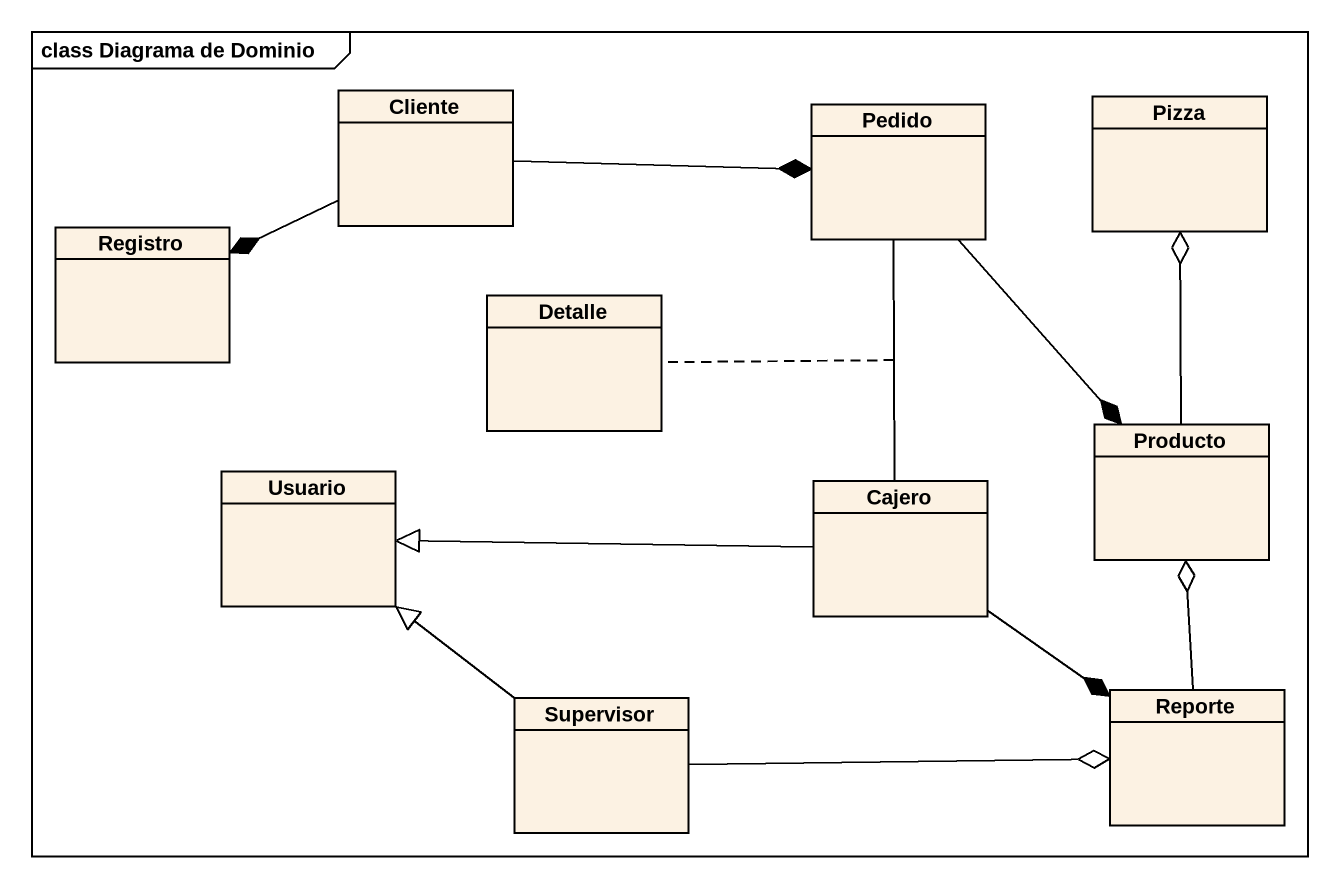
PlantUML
@startuml
mainframe class Diagrama de Dominio
hide circle
hide empty members
class Cliente
class Pedido
class Pizza
class Registro
class Detalle
class Usuario
class Cajero
class Producto
class Supervisor
class Reporte
Cliente -right-* Pedido
Cliente -left-* Registro
Pedido -- Cajero
(Pedido, Cajero) .. Detalle
Pedido --* Producto
Cajero -left-|> Usuario
Cajero --* Reporte
Producto -up-o Pizza
Supervisor -up-|> Usuario
Supervisor -right-o Reporte
Reporte -up-o Producto
@enduml
